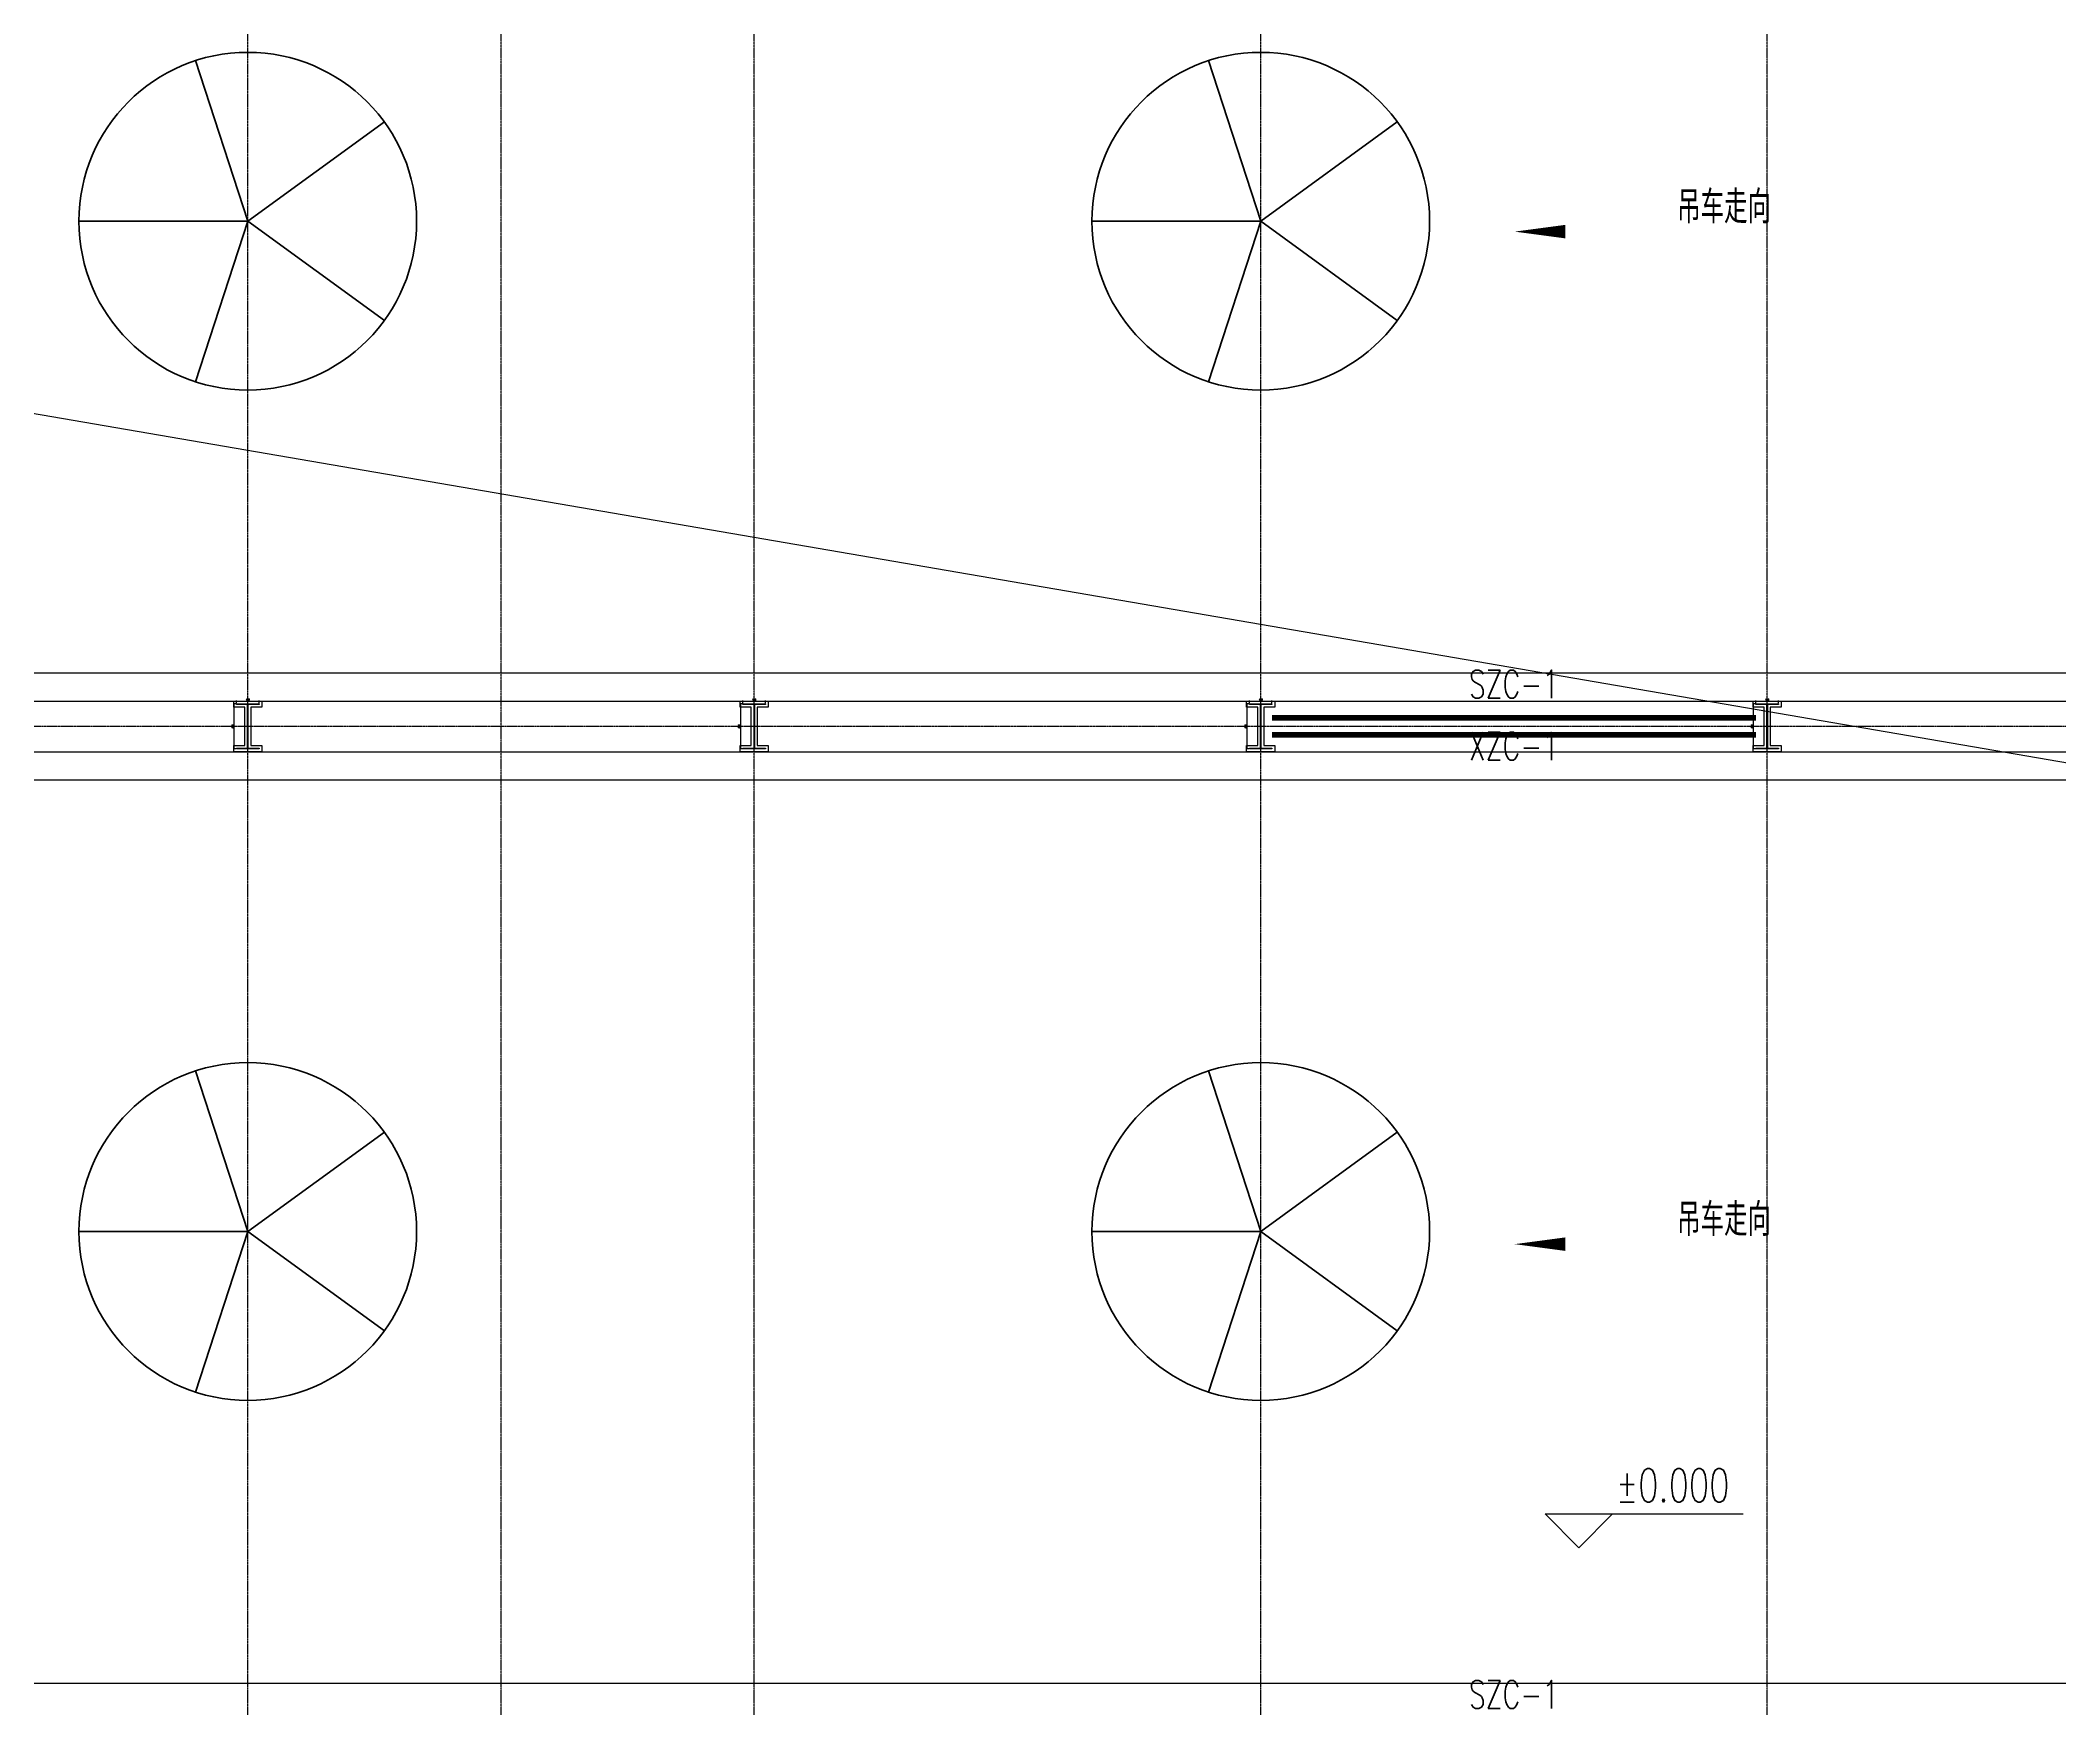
# Model space of a CAD drawing. Extents: x -954573 to 446329, y 489853 to 1226784.
# Drawn here: x -267539 to -231658, y 585318 to 614957 of the extents above; entities that cross this region are included whole.
import ezdxf
from ezdxf.enums import TextEntityAlignment as Align

# ---------------------------------------------------------------- set-up
doc = ezdxf.new("R2010")
doc.units = 0
doc.header["$LTSCALE"] = 10
doc.header["$MEASUREMENT"] = 0
for name, pattern in [('10平面$0$CENTER', [2, 1.25, -0.25, 0.25, -0.25]), ('10平面$0$DOTE', [2.4200000000000004, 2, -0.2, 0.02, -0.2]), ('10平面$1$DASH', [0.35, 0.25, -0.1])]:
    doc.linetypes.add(name, pattern=pattern)
doc.layers.get('Defpoints').update_dxf_attribs({"color": 210})
for name, color, linetype in [('10平面$0$A-AXIS-DOTE', 8, '10平面$0$DOTE'), ('10平面$0$A-AXIS-DP', 8, 'Continuous'), ('10平面$0$A-HATCH-2', 8, 'Continuous'), ('10平面$0$A-LIN-V', 8, 'Continuous'), ('10平面$0$A-WINDOW', 8, 'Continuous'), ('10平面$0$AS-COLN', 8, 'Continuous'), ('10平面$0$AS-WALL', 8, 'Continuous'), ('10平面$0$PUB_TEXT', 8, 'Continuous'), ('10平面$0$建-标高', 8, 'Continuous'), ('10平面$0$建-箭头', 8, 'Continuous'), ('A-LIN-V', 9, 'Continuous'), ('建-引出', 3, 'Continuous')]:
    doc.layers.add(name, color=color, linetype=linetype)
doc.layers.add('10平面$0$THIN', color=7, linetype='Continuous', lineweight=0)
doc.layers.add('10平面$0$柱间支撑', color=6, linetype='10平面$0$CENTER', lineweight=0)
doc.styles.add('10平面$0$_TCH_DIM_T3', font='SIMPLEX', dxfattribs={"width": 0.7058823529411765, "bigfont": 'GBCBIG'})
doc.styles.add('10平面$0$A-STANDARD', font='SIMPLEX', dxfattribs={"bigfont": 'GBCBIG'})
doc.styles.add('10平面$0$TSSD_Rein', font='tj-romans1.shx', dxfattribs={"width": 0.7, "bigfont": 'tj-hztxt.shx'})
doc.dimstyles.new('10平面$0$_TCH_ARCH&&10', dxfattribs={"dimtxt": 29.75, "dimasz": 10, "dimexe": 10, "dimexo": 10, "dimgap": 12.625, "dimtad": 1, "dimdec": 0, "dimzin": 0, "dimdsep": 46, "dimtxsty": '10平面$0$_TCH_DIM_T3', "dimblk": '10平面$0$_ArchTick', "dimcen": 0.09, "dimclrt": 7, "dimazin": 2, "dimtfac": 1, "dimtdec": 0, "dimtix": 1, "dimtmove": 2, "dimatfit": 3, "dimfxl": 0, "dimtolj": 1, "dimtzin": 0, "dimarcsym": 0})

# ---------------------------------------------------------------- blocks, each defined once
blk = doc.blocks.new('10平面$0$dote')
at = {"layer": '10平面$0$A-AXIS-DOTE', "ltscale": 2}
for p, q in [((-43117.79967473069, -264079.9999961853), (-43117.79967473086, -167560.7086373401)), ((-38617.79967473069, -264079.9999961853), (-38617.79967473086, -167560.7086373401)), ((-34117.79967473092, -264079.9999961853), (-34117.79967473078, -167560.7086373401)), ((-25117.79967473098, -264079.9999961853), (-25117.79967473098, -167560.7086373401)), ((-16117.79967473086, -264079.9999961853), (-16117.79967473098, -167560.7086373401)), ((98696.38485717773, -202050.0000000022), (-97273.61514282227, -202050.0000000013))]:
    blk.add_line(p, q, dxfattribs=at)
blk = doc.blocks.new('10平面$0$4324324')
at = {"layer": '10平面$0$A-HATCH-2', "linetype": '10平面$1$DASH'}
for p, q in [((-294754.1845332207, 603720.1039937014), (-128854.1845319088, 603720.1039986539)), ((-294754.1845332207, 603220.1039937015), (-128854.1845319088, 603220.1039986538)), ((-294754.1845332207, 602319.9999992577), (-128854.1845319088, 602319.9999943054)), ((-294754.1845332207, 601819.9999992579), (-128854.1845319088, 601819.9999943053)), ((-294754.1845332207, 585770.0519934262), (-128854.1845319088, 585770.0519983787))]:
    blk.add_line(p, q, dxfattribs=at)
blk = doc.blocks.new('10平面$0$w4324324')
at = {"layer": '10平面$0$A-HATCH-2', "lineweight": 60}
for p, q in [((-1694760.399681418, 683604.9999961873), (-1694760.399681418, 686604.9999961873)), ((-1694760.399681418, 683604.9999961875), (-1697613.569230303, 684532.0509793123)), ((-1694760.399681418, 683604.9999961873), (-1691907.230132533, 684532.0509793122)), ((-1694760.399681418, 683604.9999961874), (-1696523.755438295, 681177.9490130626)), ((-1694760.399681418, 683604.9999961874), (-1692997.043924541, 681177.9490130625))]:
    blk.add_line(p, q, dxfattribs=at)
blk.add_circle((-1694760.399681418, 683604.9999961873), 3000, dxfattribs=at)
blk = doc.blocks.new('10平面$0$342343')
at = {"layer": '10平面$0$A-LIN-V'}
for p in [(1066610.399681417, 63555.66762051475), (1084560.399681377, 63555.66762051475), (1066610.399681417, 45555.66762051499), (1084560.399681377, 45555.66762051499)]:
    blk.add_blockref('10平面$0$w4324324', p, dxfattribs=at)
blk = doc.blocks.new('10平面$0$_ArchTick')
at = {"color": 0, "linetype": 'ByBlock', "const_width": 0.4}
blk.add_lwpolyline([(-0.5, -0.5), (0.5, 0.5)], dxfattribs=at)
blk = doc.blocks.new('*D3408')
at = {"layer": '10平面$0$A-AXIS-DP', "color": 0, "lineweight": -2}
for p, q in [((-165054.1845319085, 621029.9999961833), (-165054.1845319085, 621078.7499961833)), ((-165054.1845319085, 621068.7499961833), (-164654.1845319085, 621068.7499961833)), ((-164654.1845319085, 621029.9999961833), (-164654.1845319085, 621078.7499961833))]:
    blk.add_line(p, q, dxfattribs=at)
at = {"layer": 'Defpoints', "color": 0}
for p in [(-165054.1845319085, 621019.9999961833), (-164654.1845319085, 621068.7499961833), (-164654.1845319085, 621019.9999961833)]:
    blk.add_point(p, dxfattribs=at)
at = {"layer": '10平面$0$A-AXIS-DP', "color": 0, "lineweight": -2, "xscale": 10, "yscale": 10, "zscale": 10, "rotation": 180}
blk.add_blockref('10平面$0$_ArchTick', (-165054.1845319085, 621068.7499961833), dxfattribs=at)
at = {"layer": '10平面$0$A-AXIS-DP', "color": 0, "lineweight": -2, "xscale": 10, "yscale": 10, "zscale": 10}
blk.add_blockref('10平面$0$_ArchTick', (-164654.1845319085, 621068.7499961833), dxfattribs=at)
at = {"layer": '10平面$0$A-AXIS-DP', "color": 7, "insert": (-164854.1845319085, 621096.2499961833), "char_height": 29.75, "attachment_point": 5, "style": '10平面$0$_TCH_DIM_T3'}
blk.add_mtext('\\A1;400', dxfattribs=at)
blk = doc.blocks.new('*D3409')
at = {"layer": '10平面$0$A-AXIS-DP', "color": 0, "lineweight": -2}
for p, q in [((-165064.1845319085, 621019.9999961836), (-165105.4345319085, 621019.9999961836)), ((-165095.4345319085, 620219.9999961836), (-165095.4345319085, 621019.9999961836)), ((-165064.1845319085, 620219.9999961836), (-165105.4345319085, 620219.9999961836))]:
    blk.add_line(p, q, dxfattribs=at)
at = {"layer": 'Defpoints', "color": 0}
for p in [(-165095.4345319085, 621019.9999961836), (-165054.1845319085, 621019.9999961836), (-165054.1845319085, 620219.9999961836)]:
    blk.add_point(p, dxfattribs=at)
at = {"layer": '10平面$0$A-AXIS-DP', "color": 0, "lineweight": -2, "xscale": 10, "yscale": 10, "zscale": 10}
for p, rotation in [((-165095.4345319085, 621019.9999961836), 90), ((-165095.4345319085, 620219.9999961836), 270)]:
    blk.add_blockref('10平面$0$_ArchTick', p, dxfattribs=dict(at, rotation=rotation))
at = {"layer": '10平面$0$A-AXIS-DP', "color": 7, "insert": (-165122.9345319083, 620619.9999961834), "char_height": 29.75, "attachment_point": 5, "rotation": 90, "style": '10平面$0$_TCH_DIM_T3'}
blk.add_mtext('\\A1;800', dxfattribs=at)
blk = doc.blocks.new('10平面$0$23124232432')
at = {"layer": '10平面$0$柱间支撑', "const_width": 100}
for points in [[(-237054.1845319088, 602919.9999961831), (-245654.1845319088, 602919.9999961831)], [(-237054.1845319088, 602619.9999961831), (-245654.1845319088, 602619.9999961831)]]:
    blk.add_lwpolyline(points, dxfattribs=at)
at = {"layer": '10平面$0$THIN', "style": '10平面$0$TSSD_Rein', "width": 0.7}
for s, p in [('SZC-1', (-241354.1845319088, 603119.9999961831)), ('XZC-1', (-241354.1845319088, 602016.153842337)), ('SZC-1', (-241354.1845319089, 585169.9999961827))]:
    blk.add_text(s, height=500, dxfattribs=at).set_placement(p, align=Align.BOTTOM_CENTER)
blk = doc.blocks.new('10平面$0$w42343243')
at = {"layer": '10平面$0$A-HATCH-2'}
blk.add_lwpolyline([(-165104.1845319085, 621069.9999961833), (-164604.1845319085, 621069.9999961833), (-164604.1845319085, 620957.9999961833), (-164800.1845319085, 620957.9999961833), (-164800.1845319085, 620281.9999961833), (-164604.1845319085, 620281.9999961833), (-164604.1845319085, 620169.9999961833), (-165104.1845319085, 620169.9999961833), (-165104.1845319085, 620281.9999961833), (-164908.1845319085, 620281.9999961833), (-164908.1845319085, 620957.9999961833), (-165104.1845319085, 620957.9999961833)], close=True, dxfattribs=at)
at = {"layer": '10平面$0$AS-COLN', "color": 3}
blk.add_lwpolyline([(-165054.1845319085, 621019.9999961833), (-164654.1845319085, 621019.9999961833), (-164654.1845319085, 621007.9999961833), (-164850.1845319085, 621007.9999961833), (-164850.1845319085, 620231.9999961833), (-164654.1845319085, 620231.9999961833), (-164654.1845319085, 620219.9999961833), (-165054.1845319085, 620219.9999961833), (-165054.1845319085, 620231.9999961833), (-164858.1845319085, 620231.9999961833), (-164858.1845319085, 621007.9999961833), (-165054.1845319085, 621007.9999961833)], close=True, dxfattribs=at)
at = {"layer": '10平面$0$A-AXIS-DP'}
for p1, p2, distance, picture, middle in [((-165054.1845319085, 621019.9999961833), (-164654.1845319085, 621019.9999961833), 48.75, '*D3408', (-164854.1845319085, 621096.2499961833)), ((-165054.1845319085, 620219.9999961833), (-165054.1845319085, 621019.9999961833), 41.25, '*D3409', (-165122.9345319083, 620619.9999961834))]:
    dim = blk.add_aligned_dim(p1=p1, p2=p2, distance=distance, dimstyle='10平面$0$_TCH_ARCH&&10', dxfattribs=at)
    dim.commit()
    dim.dimension.update_dxf_attribs({"geometry": picture, "text_midpoint": middle})
blk = doc.blocks.new('10平面$0$42343')
at = {"layer": '10平面$0$A-WINDOW'}
for p in [(-99000.00000000023, -17850.00000000023), (-90000.00000000015, -17849.99999999988), (-81000.00000000035, -17850), (-72000.00000000032, -17850.00000000012)]:
    blk.add_blockref('10平面$0$w42343243', p, dxfattribs=at)
blk = doc.blocks.new('10平面')
at = {"layer": '10平面$0$建-标高'}
for p, q in [((-240201.4424010811, 588176.9541262519), (-240801.4424010811, 588776.9541262519)), ((-240801.4424010811, 588776.9541262519), (-237281.4424010811, 588776.9541262519)), ((-240201.4424010811, 588176.9541262519), (-239601.4424010811, 588776.9541262519))]:
    blk.add_line(p, q, dxfattribs=at)
at = {"layer": '10平面$0$建-箭头'}
for points in [[(-234441.9841995239, 611560, 0, 0, 0), (-241341.9842071533, 611560, 0, 240, 0), (-240441.9842071533, 611560, 0, 0, 0)], [(-234441.9841995239, 593570, 0, 0, 0), (-241341.9841995239, 593570, 0, 240, 0), (-240441.9841995239, 593570, 0, 0, 0)]]:
    blk.add_lwpolyline(points, format="xyseb", dxfattribs=at)
at = {"layer": '10平面$0$A-LIN-V', "rotation": 90}
blk.add_blockref('10平面$0$342343', (483306.483084793, 1221944.999996195), dxfattribs=at)
at = {"layer": '10平面$0$A-WINDOW'}
for name, p in [('10平面$0$42343', (5.820766091346741e-11, 0)), ('10平面$0$4324324', (0, 0))]:
    blk.add_blockref(name, p, dxfattribs=at)
at = {"layer": '10平面$0$AS-WALL'}
blk.add_blockref('10平面$0$dote', (-220736.3848571777, 804819.9999961853), dxfattribs=at)
at = {"layer": '10平面$0$柱间支撑'}
blk.add_blockref('10平面$0$23124232432', (0, 0), dxfattribs=at)
at = {"layer": '10平面$0$PUB_TEXT', "style": '10平面$0$A-STANDARD'}
for p in [(-238454.3358525112, 611706.9325959616), (-238454.3358506038, 593716.932597869)]:
    blk.add_text('吊车走向', height=578.7234042553191, dxfattribs=at).set_placement(p)
at = {"layer": '10平面$0$PUB_TEXT', "style": '10平面$0$A-STANDARD', "width": 0.7058823529411765}
blk.add_text('%%P0.000', height=595, dxfattribs=at).set_placement((-239541.4424010811, 588986.9541262519))

msp = doc.modelspace()

# ---------------------------------------------------------------- block references
at = {"layer": 'A-LIN-V'}
msp.add_blockref('10平面', (0, 0), dxfattribs=at)

# ---------------------------------------------------------------- next in the draw order: linework, layer by layer
at = {"layer": '建-引出'}
msp.add_line((-294954.1845320718, 613020.0000001513), (-213990, 599110), dxfattribs=at)

doc.saveas('drawing.dxf')
